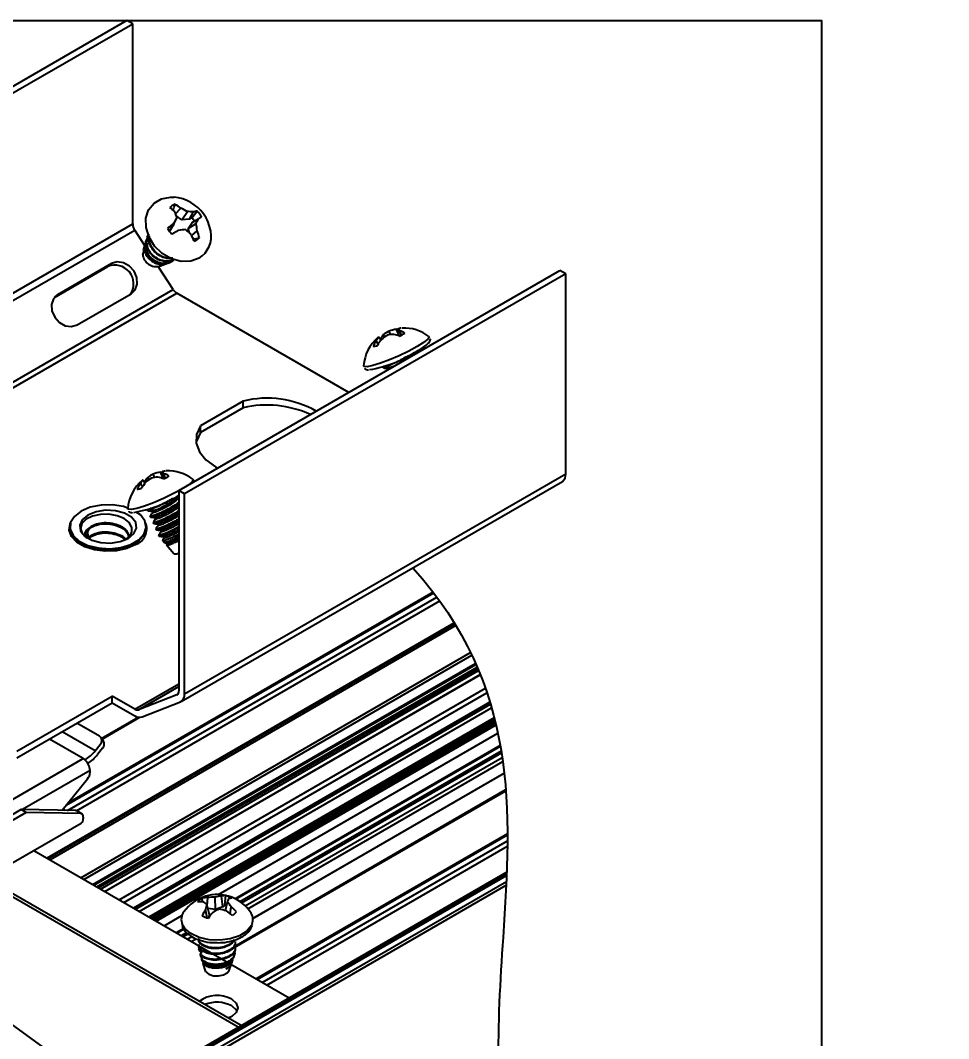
# Model space of a CAD drawing. Extents: x 0 to 10.9, y -11 to 0.
# Drawn here: x 6.747 to 10.88, y -4.531 to 0 of the extents above; entities that cross this region are included whole.
import ezdxf
from ezdxf import colors
from ezdxf.entities.mleader import LeaderData, LeaderLine
from ezdxf.math import Vec2, Vec3

# ---------------------------------------------------------------- set-up
doc = ezdxf.new("R2010")
doc.units = 0
doc.header["$LTSCALE"] = 0.5
doc.header["$MEASUREMENT"] = 0
for name, color, linetype in [('Brackets', 181, 'CONTINUOUS'), ('FAB DWG', 221, 'CONTINUOUS'), ('Hardware', 242, 'CONTINUOUS'), ('Housing', 150, 'CONTINUOUS'), ('Mounting', 4, 'CONTINUOUS')]:
    doc.layers.add(name, color=color, linetype=linetype)
doc.layers.add('Text-Unprinted', color=131, linetype='CONTINUOUS', plot=False)
doc.styles.add('LSAD_Standard', font='arial.ttf')

msp = doc.modelspace()

# ---------------------------------------------------------------- linework, layer by layer
at = {"layer": 'Brackets', "transparency": 16777216}
for p, q in [((6.8067, -3.6939), (7.9436, -4.3502)), ((7.7174, -4.4808), (6.5805, -3.8245)), ((7.7303, -4.4734), (6.5934, -3.8171))]:
    msp.add_line(p, q, dxfattribs=at)
at = {"layer": 'Brackets', "transparency": 16777216, "flags": 128}
for points in [[(7.6886, -4.356), (7.7088, -4.3735), (7.716, -4.3942), (7.7088, -4.4149), (7.6886, -4.4324), (7.6723, -4.4399)], [(7.6886, -4.3854), (7.7088, -4.4029), (7.7124, -4.4089)]]:
    msp.add_lwpolyline(points, dxfattribs=at)
at = {"layer": 'Brackets', "transparency": 16777216}
for centre, radius, start, end in [((7.6233, -4.4738), 0.1346, 60.9913, 126.4263), ((7.622, -4.5155), 0.1462, 62.9006, 111.6652)]:
    msp.add_arc(centre, radius, start, end, dxfattribs=at)
at = {"layer": 'Hardware', "transparency": 16777216}
for p, q in [((7.4382, -0.8602), (7.4618, -0.8355)), ((7.4661, -0.8869), (7.4913, -0.8512)), ((7.5004, -0.8841), (7.5179, -0.8527)), ((7.511, -0.878), (7.535, -0.8486)), ((7.4141, -0.934), (7.429, -0.904)), ((7.431, -0.9072), (7.4448, -0.8781)), ((7.4661, -0.8869), (7.4417, -0.8691)), ((7.5004, -0.8841), (7.4661, -0.8869)), ((7.4949, -0.9268), (7.5118, -0.9)), ((7.4949, -0.9268), (7.5295, -0.904)), ((7.511, -0.878), (7.5004, -0.8841)), ((7.5118, -0.9), (7.5402, -0.8836)), ((7.3113, -0.9641), (7.3205, -0.9495)), ((7.4141, -0.934), (7.41, -0.9363)), ((7.431, -0.9072), (7.4141, -0.934)), ((7.5005, -0.9458), (7.4949, -0.9268)), ((7.5101, -0.9577), (7.5346, -0.9364)), ((7.3025, -0.9935), (7.2944, -1.0218)), ((7.3052, -0.9957), (7.3025, -0.9935)), ((7.3071, -0.9777), (7.3048, -0.9856)), ((7.3052, -0.9957), (7.3091, -0.9887)), ((7.3127, -0.9628), (7.3181, -0.954)), ((7.514, -0.974), (7.5446, -0.9682)), ((7.2922, -1.0428), (7.2998, -1.0214)), ((7.2944, -1.0218), (7.2979, -1.0267)), ((7.2998, -1.0214), (7.3032, -1.0188)), ((7.302, -1.0152), (7.3039, -1.0098)), ((7.3669, -1.0937), (7.387, -1.0865)), ((7.3875, -1.0861), (7.3771, -1.089)), ((7.3771, -1.089), (7.387, -1.0865)), ((7.3876, -1.0863), (7.3981, -1.0826)), ((7.4076, -1.0792), (7.4125, -1.0774)), ((8.3683, -1.4095), (8.3648, -1.3983)), ((8.3956, -1.3984), (8.3892, -1.3831)), ((8.4326, -1.3964), (8.4209, -1.3747)), ((8.4346, -1.4047), (8.4273, -1.3742)), ((8.4429, -1.4012), (8.4376, -1.3815)), ((8.3408, -1.4404), (8.3319, -1.426)), ((8.3522, -1.4235), (8.3427, -1.4099)), ((8.3484, -1.418), (8.3512, -1.4165)), ((8.3538, -1.4209), (8.3512, -1.4165)), ((8.5657, -1.4064), (8.5671, -1.4085)), ((8.2765, -1.5393), (8.2756, -1.5367)), ((8.3654, -1.5385), (8.3632, -1.5414)), ((8.3783, -1.5398), (8.382, -1.5326)), ((8.3628, -1.5427), (8.3643, -1.5462)), ((8.3645, -1.5464), (8.3669, -1.5466)), ((8.3958, -1.5452), (8.3799, -1.5433)), ((8.3838, -1.5482), (8.3862, -1.5536)), ((7.3181, -2.0452), (7.3146, -2.034)), ((7.3454, -2.0341), (7.339, -2.0187)), ((7.3824, -2.0321), (7.3707, -2.0104)), ((7.3844, -2.0404), (7.3772, -2.0099)), ((7.3927, -2.0369), (7.3875, -2.0172)), ((7.2906, -2.0761), (7.2818, -2.0617)), ((7.302, -2.0592), (7.2925, -2.0456)), ((7.2982, -2.0537), (7.3011, -2.0522)), ((7.3036, -2.0566), (7.3011, -2.0522)), ((7.5156, -2.0421), (7.5169, -2.0442)), ((7.2263, -2.175), (7.2255, -2.1724)), ((7.3152, -2.1742), (7.3131, -2.1771)), ((7.3282, -2.1754), (7.3318, -2.1683)), ((7.3126, -2.1784), (7.3142, -2.1819)), ((7.3253, -2.2066), (7.3269, -2.2101)), ((7.3457, -2.1809), (7.3297, -2.179)), ((7.3336, -2.1839), (7.3367, -2.1908)), ((7.3463, -2.2121), (7.3494, -2.2191)), ((7.338, -2.2348), (7.3395, -2.2383)), ((7.3506, -2.263), (7.3522, -2.2666)), ((7.359, -2.2404), (7.3621, -2.2473)), ((7.3717, -2.2686), (7.375, -2.276)), ((7.3843, -2.2967), (7.3875, -2.3038)), ((7.3887, -2.3243), (7.3804, -2.3145)), ((7.3981, -2.3355), (7.4003, -2.3321)), ((7.431, -2.3746), (7.3981, -2.3355)), ((7.0801, -3.2505), (6.9333, -3.1657)), ((7.0996, -3.1857), (6.9992, -3.1277)), ((7.0272, -3.2852), (6.8768, -3.1983)), ((7.1172, -3.2074), (7.1061, -3.1916)), ((7.0801, -3.2505), (7.1026, -3.2225)), ((7.1137, -3.2384), (7.0912, -3.2663)), ((6.7126, -3.4668), (7.0272, -3.2852)), ((7.0272, -3.2852), (7.0356, -3.29)), ((7.0356, -3.2913), (7.0356, -3.29)), ((7.0578, -3.3382), (6.757, -3.5119)), ((7.0578, -3.3459), (7.0578, -3.3382)), ((6.9336, -3.5152), (7.0467, -3.3746)), ((6.7516, -3.5118), (6.4259, -3.6998)), ((6.7739, -3.5246), (6.4482, -3.7126)), ((6.7739, -3.5246), (6.7516, -3.5118)), ((6.9929, -3.5164), (6.7516, -3.5118)), ((7.0152, -3.5292), (6.7739, -3.5246)), ((6.9378, -3.51), (6.9473, -3.5155)), ((7.0207, -3.5307), (6.9984, -3.5178)), ((6.4169, -3.9189), (7.0182, -3.5718)), ((7.0272, -3.5451), (7.0272, -3.552)), ((7.6578, -3.9371), (7.6618, -3.8949)), ((7.5595, -3.9224), (7.5554, -3.9067)), ((7.5888, -3.9805), (7.5776, -3.933)), ((7.5792, -3.9401), (7.5821, -3.9035)), ((7.6167, -3.9567), (7.6145, -3.9016)), ((7.6493, -3.9443), (7.6426, -3.8968)), ((7.6578, -3.9371), (7.6493, -3.9443)), ((7.6604, -3.9614), (7.669, -3.9229)), ((7.5791, -3.9933), (7.572, -3.9569)), ((7.6167, -3.9567), (7.5822, -3.9526)), ((7.5888, -3.9805), (7.5837, -3.9947)), ((7.6493, -3.9443), (7.6167, -3.9567)), ((7.6817, -3.9754), (7.6861, -3.9443)), ((7.7494, -4.0673), (7.7542, -4.0641)), ((7.7542, -4.0641), (7.7583, -4.06)), ((7.5413, -4.1118), (7.5413, -4.1149)), ((7.7053, -4.1022), (7.7053, -4.099)), ((7.5492, -4.157), (7.5478, -4.1571)), ((7.5478, -4.1571), (7.5516, -4.1684)), ((7.595, -4.1508), (7.5968, -4.1507)), ((7.6986, -4.1655), (7.7009, -4.1589)), ((7.7053, -4.1277), (7.7053, -4.1245)), ((7.5576, -4.1866), (7.5545, -4.1774)), ((7.5591, -4.1908), (7.5612, -4.197)), ((7.5611, -4.1971), (7.5634, -4.1934)), ((7.5734, -4.2337), (7.5611, -4.1971)), ((7.6767, -4.2273), (7.687, -4.1981)), ((7.6882, -4.1948), (7.6935, -4.1799))]:
    msp.add_line(p, q, dxfattribs=at)
at = {"layer": 'Hardware', "transparency": 16777216, "flags": 128}
for points in [[(7.5431, -1.0581), (7.5058, -1.0716), (7.4635, -1.0725), (7.4202, -1.0608), (7.3795, -1.0374), (7.3452, -1.0046), (7.3203, -0.9651), (7.3069, -0.9224), (7.3063, -0.8805), (7.3186, -0.843), (7.3426, -0.8132), (7.3762, -0.7938), (7.4164, -0.7865), (7.4326, -0.7871)], [(7.5544, -0.8754), (7.5529, -0.8763), (7.5513, -0.8772), (7.5496, -0.8782), (7.5479, -0.8792), (7.5461, -0.8802), (7.5442, -0.8813), (7.5422, -0.8824), (7.5402, -0.8836)], [(7.4513, -0.935), (7.4477, -0.937), (7.4442, -0.9391), (7.4406, -0.9411), (7.437, -0.9432), (7.4333, -0.9453), (7.4297, -0.9474), (7.4261, -0.9495), (7.4224, -0.9516)], [(8.4209, -1.3747), (8.4244, -1.3744), (8.4274, -1.3742)], [(8.5671, -1.4085), (8.5672, -1.4089), (8.5612, -1.4188), (8.5429, -1.4335), (8.5138, -1.4517)], [(8.5138, -1.4517), (8.4764, -1.4719), (8.4342, -1.4921), (8.3908, -1.5107), (8.3502, -1.5259), (8.3159, -1.5364), (8.2909, -1.5413), (8.2776, -1.5402), (8.2765, -1.5393)], [(8.5497, -1.4592), (8.5416, -1.4543)], [(7.3707, -2.0104), (7.3742, -2.0101), (7.3772, -2.0099)], [(7.5169, -2.0442), (7.517, -2.0446), (7.5111, -2.0545), (7.4927, -2.0692), (7.4886, -2.0718)], [(7.4528, -2.0933), (7.4263, -2.1076), (7.384, -2.1278), (7.3407, -2.1464), (7.3, -2.1616), (7.2657, -2.1721), (7.2407, -2.177), (7.2274, -2.1758), (7.2263, -2.175)], [(7.4528, -2.2541), (7.4282, -2.267), (7.4005, -2.2799), (7.3789, -2.2883), (7.369, -2.2912), (7.3638, -2.2917), (7.3638, -2.2917)], [(7.4528, -2.2584), (7.4297, -2.2705), (7.4021, -2.2834), (7.3804, -2.2918), (7.3707, -2.2947), (7.3655, -2.2952), (7.3655, -2.2952)], [(7.4528, -2.3104), (7.451, -2.3114), (7.4292, -2.322), (7.4122, -2.329), (7.4041, -2.3316), (7.4003, -2.3321), (7.4003, -2.3321)], [(7.7553, -4.0529), (7.723, -4.0731), (7.6819, -4.0868), (7.6356, -4.093), (7.5882, -4.091), (7.5439, -4.0811), (7.5067, -4.064), (7.4798, -4.0414), (7.4679, -4.0219)], [(7.779, -4.0211), (7.7758, -4.0281), (7.7553, -4.0529)], [(7.5734, -4.2337), (7.587, -4.2445), (7.607, -4.2511), (7.63, -4.2522), (7.6517, -4.2479), (7.6684, -4.2387), (7.6767, -4.2273)]]:
    msp.add_lwpolyline(points, dxfattribs=at)
at = {"layer": 'Hardware', "transparency": 16777216}
for centre, radius, start, end in [((7.4164, -0.9669), 0.1806, 35.8132, 84.8516), ((7.4561, -0.8797), 0.0644, 107.7599, 132.2347), ((7.2493, -1.0389), 0.2637, 45.3788, 51.6725), ((7.1201, -0.9869), 0.3424, 18.5359, 23.3538), ((7.3445, -0.9819), 0.1876, 51.2963, 60.6309), ((7.3593, -1.0633), 0.2498, 58.0801, 65.7679), ((7.4947, -1.0353), 0.1841, 82.7618, 91.0363), ((7.5474, -0.9387), 0.0909, 97.8403, 108.9508), ((7.4532, -0.928), 0.114, 27.4628, 44.1636), ((7.7979, -1.3909), 0.6108, 127.1517, 130.2668), ((9.6697, -2.2581), 2.6181, 148.189, 148.854), ((7.4423, -0.9397), 0.0924, 29.7354, 41.891), ((7.3077, -0.7743), 0.2569, 329.6694, 334.8194), ((7.261, -0.9636), 0.275, 5.6689, 12.5033), ((7.4164, -0.9669), 0.1806, 9.1226, 35.8132), ((7.5042, -0.8722), 0.114, 207.4628, 224.1636), ((7.5619, -1.6748), 0.748, 96.0614, 98.5052), ((7.2533, -1.2197), 0.369, 46.4835, 51.5134), ((7.3083, -1.0247), 0.2429, 13.4627, 21.3192), ((7.4828, -0.9611), 0.1142, 301.8941, 11.5261), ((7.1711, -1.1237), 0.3775, 22.0763, 27.0303), ((7.5013, -0.9205), 0.0644, 287.7599, 312.2347), ((7.3517, -1.0357), 0.0599, 186.7262, 284.7087), ((8.4313, -1.462), 0.0921, 136.2287, 150.3777), ((8.4789, -1.5605), 0.1871, 121.6018, 131.7424), ((8.4477, -1.5039), 0.1343, 115.8367, 128.1574), ((8.416, -1.5547), 0.1576, 92.0577, 102.9134), ((8.4489, -1.5446), 0.1722, 99.3612, 110.2664), ((8.3752, -1.5534), 0.1601, 67.794, 77.2996), ((8.4478, -1.4139), 0.0447, 95.8842, 117.2483), ((8.4106, -1.4089), 0.0385, 45.4843, 64.2784), ((8.2677, -1.087), 0.3598, 297.8218, 302.1729), ((8.4035, -1.4835), 0.1076, 58.788, 71.542), ((8.4558, -1.5497), 0.1806, 52.4917, 92.8399), ((8.4558, -1.5497), 0.1806, 130.0783, 175.8822), ((8.4442, -1.5058), 0.1377, 144.5966, 156.6277), ((8.2965, -1.3149), 0.1379, 278.8876, 287.1579), ((8.3905, -1.4535), 0.0647, 137.6684, 154.8808), ((8.4962, -1.5335), 0.1812, 141.56, 151.3716), ((8.3443, -1.4172), 0.00743, 102.235, 129.7739), ((8.2144, -1.017), 0.5441, 279.2699, 303.5183), ((7.3811, -2.0977), 0.0921, 136.2287, 150.3777), ((7.4287, -2.1962), 0.1871, 121.6018, 131.7424), ((7.3976, -2.1396), 0.1343, 115.8367, 128.1574), ((7.3658, -2.1904), 0.1576, 92.0577, 102.9134), ((7.3987, -2.1803), 0.1722, 99.3612, 110.2664), ((7.325, -2.189), 0.1601, 67.794, 77.2996), ((7.3976, -2.0496), 0.0447, 95.8842, 117.2483), ((7.3604, -2.0446), 0.0385, 45.4843, 64.2784), ((7.2176, -1.7227), 0.3598, 297.8218, 302.1729), ((7.3534, -2.1192), 0.1076, 58.788, 71.542), ((7.4056, -2.1853), 0.1806, 52.4917, 92.8399), ((7.4056, -2.1853), 0.1806, 130.0783, 175.8822), ((7.394, -2.1415), 0.1377, 144.5966, 156.6277), ((7.2463, -1.9506), 0.1379, 278.8876, 287.1579), ((7.3404, -2.0892), 0.0647, 137.6684, 154.8808), ((7.4461, -2.1692), 0.1812, 141.56, 151.3716), ((7.2941, -2.0529), 0.00743, 102.235, 129.7739), ((7.1643, -1.6527), 0.5441, 279.2699, 302.0221), ((7.4178, -2.2131), 0.162, 274.6537, 282.4454), ((7.086, -3.2053), 0.0239, 314.0004, 55.258), ((7.0958, -3.2207), 0.0252, 315.3831, 31.7306), ((6.9508, -3.1496), 0.164, 301.1059, 322.0213), ((7.0023, -3.3277), 0.0493, 47.5385, 59.6219), ((6.9901, -3.3417), 0.0679, 2.9323, 47.8909), ((6.9231, -3.134), 0.214, 305.8673, 321.7891), ((7.0095, -3.3436), 0.0483, 320.2279, 357.3607), ((6.9929, -3.5276), 0.0112, 60.3361, 89.8195), ((7.0138, -3.5428), 0.0136, 350.2283, 84.1145), ((7.0066, -3.5546), 0.0208, 304.0564, 7.2558), ((7.6233, -4.0705), 0.1806, 68.6245, 144.912), ((7.6581, -3.9558), 0.061, 86.5339, 104.7203), ((7.6342, -4.0063), 0.1147, 61.1772, 76.0718), ((7.5879, -3.9638), 0.0657, 119.5955, 141.2302), ((7.552, -4.0326), 0.1109, 85.6452, 97.9438), ((7.5826, -4.0212), 0.1177, 90.2796, 103.3617), ((7.5048, -4.0271), 0.1189, 52.2561, 62.1096), ((7.8354, -4.0055), 0.2678, 164.2953, 169.5442), ((7.6093, -4.0866), 0.1851, 88.3891, 98.4672), ((7.6524, -4.0399), 0.1434, 93.9209, 105.3244), ((7.6297, -4.0339), 0.1008, 69.364, 73.8342), ((7.8954, -4.0074), 0.2417, 156.0457, 159.5258), ((7.5366, -4.0468), 0.1813, 34.4469, 43.1172), ((7.693, -3.9541), 0.0485, 94.2041, 112.4509), ((7.6233, -4.0705), 0.1806, 35.088, 68.6245), ((7.5205, -4.001), 0.0566, 142.6333, 201.7152), ((7.7856, -4.0922), 0.2528, 147.6541, 154.6934), ((7.6124, -3.8836), 0.1147, 241.1772, 256.0718), ((7.94, -4.2419), 0.4327, 140.9597, 145.1904), ((7.7457, -4.2), 0.2707, 114.8148, 121.5663), ((7.5832, -4.2113), 0.2615, 71.8964, 79.2436), ((7.4878, -4.2201), 0.3122, 49.3705, 55.5354), ((7.5465, -4.1129), 0.2189, 41.7264, 50.3706), ((7.6587, -3.926), 0.0657, 299.5955, 321.2302), ((7.7248, -4.0012), 0.0577, 339.8793, 36.7519), ((7.6484, -4.1805), 0.0425, 288.7472, 335.5735)]:
    msp.add_arc(centre, radius, start, end, dxfattribs=at)
for centre, major_axis, ratio, start_param, end_param in [((7.2461, -1.1494), (0.1662, 0.2068), 0.234599, 0.920651, 0.938419), ((7.2461, -1.1494), (0.2293, 0.3573), 0.073086, 1.176946, 1.183668), ((7.2461, -1.1494), (0.2094, 0.2606), 0.234599, 0.976203, 0.983023), ((7.2461, -1.1494), (0.1662, 0.2068), 0.234599, 0.847273, 0.865994), ((7.5759, -2.5644), (-0.3182, 0.5922), 0.099548, 1.039414, 1.046136), ((7.5759, -2.5644), (-0.2525, 0.47), 0.099548, 0.983764, 1.001195), ((7.6233, -4.4132), (-0.0503, 0.5068), 0.12773, 0.975629, 0.982449), ((7.6233, -4.4132), (-0.0651, 0.5732), 0.087069, 1.094899, 1.101621)]:
    msp.add_ellipse(centre, major_axis=major_axis, ratio=ratio, start_param=start_param, end_param=end_param, dxfattribs=at)
for points, knots in [([(7.4279, -0.8454), (7.4291, -0.8418), (7.4319, -0.8328), (7.4348, -0.8238), (7.4365, -0.8184)], [0, 0, 0, 0, 0.3972051, 1, 1, 1, 1]), ([(7.3067, -0.9869), (7.3059, -0.9877), (7.3041, -0.9895), (7.3031, -0.9921), (7.3025, -0.9935)], [0, 0, 0, 0, 0.414318, 1, 1, 1, 1]), ([(7.3048, -0.9856), (7.3051, -0.9864), (7.3062, -0.9889), (7.3073, -0.9914), (7.3081, -0.9932)], [0, 0, 0, 0, 0.302927, 1, 1, 1, 1]), ([(7.3132, -0.9685), (7.3121, -0.9695), (7.3094, -0.972), (7.3079, -0.9756), (7.3071, -0.9777)], [0, 0, 0, 0, 0.4009519, 1, 1, 1, 1]), ([(7.3168, -0.9857), (7.3144, -0.9838), (7.3112, -0.9811), (7.3079, -0.9784), (7.3071, -0.9777)], [0, 0, 0, 0, 0.7334355, 1, 1, 1, 1]), ([(7.31, -0.9968), (7.3115, -0.9957), (7.3145, -0.9934), (7.3206, -0.9889), (7.3251, -0.9855), (7.3282, -0.9833)], [0, 0, 0, 0, 0.24984, 0.499683, 1, 1, 1, 1]), ([(7.4311, -1.0644), (7.4239, -1.0674), (7.4083, -1.0739), (7.379, -1.0705), (7.3496, -1.0572), (7.3283, -1.0371), (7.3152, -1.0161), (7.3117, -1.0033), (7.31, -0.9968)], [0, 0, 0, 0, 0.160367, 0.348985, 0.545387, 0.736754, 0.866079, 1, 1, 1, 1]), ([(7.3113, -0.9641), (7.312, -0.9657), (7.3134, -0.9689), (7.3162, -0.9753), (7.3183, -0.9801), (7.3198, -0.9833)], [0, 0, 0, 0, 0.252417, 0.504835, 1, 1, 1, 1]), ([(7.4258, -1.0578), (7.4239, -1.0585), (7.4134, -1.0622), (7.3899, -1.0582), (7.3608, -1.0455), (7.3366, -1.0227), (7.3223, -0.9954), (7.3176, -0.9722), (7.3217, -0.9613), (7.3228, -0.9586)], [0, 0, 0, 0, 0.038824, 0.214634, 0.397702, 0.576075, 0.754449, 0.937516, 1, 1, 1, 1]), ([(7.4183, -1.0576), (7.4096, -1.0575), (7.3908, -1.0572), (7.3623, -1.0434), (7.3382, -1.0211), (7.3241, -0.9938), (7.3191, -0.9728), (7.3221, -0.9639), (7.3223, -0.9632)], [0, 0, 0, 0, 0.174387, 0.379027, 0.578419, 0.777812, 0.982451, 1, 1, 1, 1]), ([(7.2998, -1.0214), (7.3001, -1.023), (7.3018, -1.0314), (7.3084, -1.0467), (7.3232, -1.0647), (7.3428, -1.0784), (7.3648, -1.0857), (7.3842, -1.0871), (7.3942, -1.0831), (7.3978, -1.0817)], [0, 0, 0, 0, 0.042605, 0.212702, 0.382703, 0.554689, 0.727895, 0.901046, 1, 1, 1, 1]), ([(7.4073, -1.0784), (7.4019, -1.0802), (7.3891, -1.0844), (7.3664, -1.0817), (7.3427, -1.0721), (7.3226, -1.0562), (7.3078, -1.0363), (7.3039, -1.0221), (7.302, -1.0152)], [0, 0, 0, 0, 0.134342, 0.312385, 0.487593, 0.661545, 0.835522, 1, 1, 1, 1]), ([(7.3039, -1.0098), (7.3051, -1.0089), (7.309, -1.006), (7.313, -1.0031), (7.3157, -1.001)], [0, 0, 0, 0, 0.304529, 1, 1, 1, 1]), ([(7.3039, -1.0098), (7.3041, -1.0107), (7.3057, -1.0191), (7.312, -1.0351), (7.3277, -1.0556), (7.3489, -1.0713), (7.3733, -1.0806), (7.3978, -1.0819), (7.4181, -1.0769), (7.4272, -1.0688), (7.4307, -1.0657)], [0, 0, 0, 0, 0.017417, 0.163638, 0.309815, 0.45725, 0.60588, 0.754493, 0.904052, 1, 1, 1, 1]), ([(7.4307, -1.0657), (7.4231, -1.0688), (7.4072, -1.0756), (7.3774, -1.0722), (7.348, -1.0589), (7.3268, -1.0389), (7.3137, -1.0181), (7.3103, -1.0054), (7.3085, -0.999)], [0, 0, 0, 0, 0.168212, 0.355803, 0.551136, 0.741462, 0.868473, 1, 1, 1, 1]), ([(8.5161, -1.4701), (8.5213, -1.4671), (8.5365, -1.4581), (8.5566, -1.444), (8.5668, -1.4338), (8.5743, -1.4218), (8.5718, -1.4167), (8.5717, -1.4165)], [0, 0, 0, 0, 0.160659, 0.473279, 0.797685, 0.991688, 1, 1, 1, 1]), ([(8.4759, -1.4912), (8.4693, -1.4954), (8.4547, -1.5047), (8.427, -1.519), (8.3989, -1.5322), (8.3851, -1.5373), (8.3783, -1.5398)], [0, 0, 0, 0, 0.2153243, 0.4721021, 0.7394787, 1, 1, 1, 1]), ([(8.4928, -1.4881), (8.4921, -1.4892), (8.4906, -1.4916), (8.4869, -1.4949), (8.4844, -1.4969)], [0, 0, 0, 0, 0.0733987, 0.1693702, 0.1693702, 0.1693702, 0.1693702]), ([(8.4937, -1.4878), (8.4956, -1.4853), (8.4981, -1.482), (8.5006, -1.4787), (8.5012, -1.4778)], [0, 0, 0, 0, 0.749985, 1, 1, 1, 1]), ([(8.5038, -1.4857), (8.5033, -1.4857), (8.5015, -1.4855), (8.4996, -1.4853), (8.4982, -1.4852)], [0.5810095, 0.5810095, 0.5810095, 0.5810095, 0.6908362, 1, 1, 1, 1]), ([(8.3783, -1.5398), (8.3731, -1.5413), (8.3627, -1.5444), (8.3632, -1.5424), (8.3634, -1.5413)], [0, 0, 0, 0, 0.504409, 1, 1, 1, 1]), ([(8.4133, -1.5379), (8.4132, -1.538), (8.4066, -1.541), (8.4012, -1.5431), (8.3958, -1.5452)], [0.8115106, 0.8115106, 0.8115106, 0.8115106, 0.8164035, 1, 1, 1, 1]), ([(8.28, -1.548), (8.2806, -1.5489), (8.2827, -1.5527), (8.2895, -1.5546), (8.2942, -1.5549), (8.2967, -1.555)], [0, 0, 0, 0, 0.134158, 0.5322, 1, 1, 1, 1]), ([(8.3799, -1.5433), (8.3745, -1.545), (8.3657, -1.5476), (8.3658, -1.5461), (8.3658, -1.5456)], [0, 0, 0, 0, 0.625793, 1, 1, 1, 1]), ([(8.3671, -1.5466), (8.3695, -1.5468), (8.375, -1.5474), (8.3805, -1.5479), (8.3838, -1.5482)], [0, 0, 0, 0, 0.41933, 1, 1, 1, 1]), ([(8.3958, -1.5452), (8.3915, -1.5467), (8.3849, -1.5489), (8.3849, -1.548), (8.385, -1.5476)], [0, 0, 0, 0, 0.644695, 1, 1, 1, 1]), ([(7.4257, -2.1269), (7.4191, -2.1311), (7.4046, -2.1404), (7.3769, -2.1546), (7.3487, -2.1679), (7.3349, -2.173), (7.3282, -2.1754)], [0, 0, 0, 0, 0.215324, 0.472102, 0.739479, 1, 1, 1, 1]), ([(7.448, -2.1239), (7.4486, -2.1245), (7.4506, -2.1265), (7.4443, -2.1339), (7.4305, -2.1453), (7.4101, -2.1583), (7.3872, -2.1707), (7.3652, -2.1815), (7.3479, -2.1885), (7.3379, -2.1916), (7.3379, -2.1907), (7.3379, -2.1903)], [0, 0, 0, 0, 0.053157, 0.175452, 0.301706, 0.427959, 0.550254, 0.67762, 0.801706, 0.925792, 1, 1, 1, 1]), ([(7.4426, -2.1238), (7.442, -2.1249), (7.4396, -2.1286), (7.4269, -2.1384), (7.4071, -2.1512), (7.384, -2.1636), (7.3618, -2.1746), (7.351, -2.1788), (7.3457, -2.1809)], [0, 0, 0, 0, 0.0733987, 0.2602027, 0.4470067, 0.6279537, 0.8164035, 1, 1, 1, 1]), ([(7.4436, -2.1235), (7.4454, -2.121), (7.4479, -2.1177), (7.4504, -2.1143), (7.451, -2.1135)], [0, 0, 0, 0, 0.749985, 1, 1, 1, 1]), ([(7.4528, -2.1213), (7.4526, -2.1213), (7.451, -2.1211), (7.4494, -2.121), (7.448, -2.1209)], [0.6483717, 0.6483717, 0.6483717, 0.6483717, 0.6908362, 1, 1, 1, 1]), ([(7.4528, -2.1452), (7.4499, -2.1474), (7.44, -2.1546), (7.4187, -2.1677), (7.3896, -2.1829), (7.3617, -2.1959), (7.3395, -2.2045), (7.3256, -2.2082), (7.3258, -2.2062), (7.326, -2.2052)], [0.2299316, 0.2299316, 0.2299316, 0.2299316, 0.2879666, 0.4084647, 0.5252011, 0.6467559, 0.7651941, 0.8836324, 1, 1, 1, 1]), ([(7.4528, -2.1499), (7.4503, -2.1518), (7.4408, -2.1586), (7.4203, -2.1712), (7.3912, -2.1864), (7.3632, -2.1995), (7.3413, -2.2079), (7.3284, -2.2114), (7.3283, -2.21), (7.3283, -2.2095)], [0.2517942, 0.2517942, 0.2517942, 0.2517942, 0.3017078, 0.4279559, 0.5502627, 0.6776179, 0.8017078, 0.9257977, 1, 1, 1, 1]), ([(7.4528, -2.1555), (7.45, -2.1586), (7.4394, -2.1667), (7.4198, -2.1795), (7.3967, -2.1919), (7.3747, -2.2026), (7.3574, -2.2097), (7.3475, -2.2128), (7.3475, -2.2119), (7.3475, -2.2115)], [0.059982, 0.059982, 0.059982, 0.059982, 0.202527, 0.3479246, 0.4887635, 0.635442, 0.7783431, 0.9212442, 1, 1, 1, 1]), ([(7.4528, -2.1654), (7.4497, -2.1681), (7.4412, -2.1748), (7.4228, -2.1866), (7.3999, -2.1989), (7.3779, -2.2097), (7.3606, -2.2167), (7.3505, -2.2198), (7.3506, -2.2189), (7.3506, -2.2185)], [0.2111862, 0.2111862, 0.2111862, 0.2111862, 0.3017058, 0.4279593, 0.5502543, 0.6776201, 0.8017058, 0.9257915, 1, 1, 1, 1]), ([(7.2298, -2.1837), (7.2304, -2.1846), (7.2326, -2.1884), (7.2394, -2.1903), (7.244, -2.1906), (7.2466, -2.1907)], [0, 0, 0, 0, 0.134158, 0.5322, 1, 1, 1, 1]), ([(7.3282, -2.1754), (7.3229, -2.177), (7.3126, -2.1801), (7.313, -2.178), (7.3133, -2.177)], [0, 0, 0, 0, 0.504409, 1, 1, 1, 1]), ([(7.3143, -2.1821), (7.3175, -2.1824), (7.3239, -2.183), (7.3304, -2.1836), (7.3336, -2.1839)], [0, 0, 0, 0, 0.500084, 1, 1, 1, 1]), ([(7.3297, -2.179), (7.3243, -2.1806), (7.3156, -2.1833), (7.3156, -2.1818), (7.3156, -2.1812)], [0, 0, 0, 0, 0.625793, 1, 1, 1, 1]), ([(7.337, -2.1901), (7.3352, -2.1927), (7.3314, -2.1978), (7.3276, -2.2028), (7.3257, -2.2053)], [0, 0, 0, 0, 0.499863, 1, 1, 1, 1]), ([(7.327, -2.2103), (7.3302, -2.2106), (7.3366, -2.2112), (7.3431, -2.2118), (7.3463, -2.2121)], [0, 0, 0, 0, 0.500084, 1, 1, 1, 1]), ([(7.3457, -2.1809), (7.3414, -2.1823), (7.3347, -2.1846), (7.3348, -2.1837), (7.3348, -2.1833)], [0, 0, 0, 0, 0.644695, 1, 1, 1, 1]), ([(7.3496, -2.2185), (7.3477, -2.221), (7.3439, -2.2261), (7.3402, -2.2311), (7.3383, -2.2336)], [0, 0, 0, 0, 0.499653, 1, 1, 1, 1]), ([(7.4528, -2.1824), (7.4461, -2.1868), (7.4301, -2.1966), (7.4022, -2.2111), (7.3743, -2.2242), (7.3523, -2.2326), (7.3395, -2.2361), (7.3394, -2.2347), (7.3394, -2.2342)], [0.3446136, 0.3446136, 0.3446136, 0.3446136, 0.4496481, 0.5673169, 0.6898428, 0.8092271, 0.9286115, 1, 1, 1, 1]), ([(7.4528, -2.187), (7.4465, -2.1911), (7.431, -2.2005), (7.4038, -2.2146), (7.3759, -2.2277), (7.3539, -2.2361), (7.3411, -2.2397), (7.341, -2.2382), (7.341, -2.2377)], [0.3274205, 0.3274205, 0.3274205, 0.3274205, 0.4279559, 0.5502627, 0.6776179, 0.8017078, 0.9257977, 1, 1, 1, 1]), ([(7.4528, -2.2186), (7.4497, -2.2205), (7.4377, -2.2274), (7.4149, -2.2393), (7.387, -2.2524), (7.365, -2.2608), (7.3522, -2.2644), (7.3521, -2.2629), (7.3521, -2.2624)], [0.4067689, 0.4067689, 0.4067689, 0.4067689, 0.4496481, 0.5673169, 0.6898428, 0.8092271, 0.9286115, 1, 1, 1, 1]), ([(7.4528, -2.1941), (7.4524, -2.1944), (7.4461, -2.1989), (7.4324, -2.2077), (7.4093, -2.2201), (7.3873, -2.2309), (7.3703, -2.2378), (7.361, -2.2408), (7.3607, -2.2402), (7.3606, -2.2402)], [0.2180549, 0.2180549, 0.2180549, 0.2180549, 0.2282375, 0.3787408, 0.5245252, 0.6763544, 0.8242735, 0.9721926, 1, 1, 1, 1]), ([(7.4528, -2.2034), (7.4474, -2.2071), (7.4346, -2.2152), (7.4125, -2.2271), (7.3906, -2.2379), (7.3733, -2.2449), (7.3632, -2.2481), (7.3632, -2.2471), (7.3632, -2.2468)], [0.3158184, 0.3158184, 0.3158184, 0.3158184, 0.4279593, 0.5502543, 0.6776201, 0.8017058, 0.9257915, 1, 1, 1, 1]), ([(7.3411, -2.2389), (7.3442, -2.2391), (7.3504, -2.2397), (7.3567, -2.2402), (7.3598, -2.2405)], [0, 0, 0, 0, 0.500312, 1, 1, 1, 1]), ([(7.3623, -2.2467), (7.3604, -2.2492), (7.3566, -2.2543), (7.3529, -2.2594), (7.351, -2.2619)], [0, 0, 0, 0, 0.499653, 1, 1, 1, 1]), ([(7.4528, -2.2231), (7.4502, -2.2246), (7.4387, -2.2313), (7.4165, -2.2429), (7.3886, -2.2559), (7.3666, -2.2643), (7.3538, -2.2679), (7.3537, -2.2664), (7.3537, -2.2659)], [0.3910064, 0.3910064, 0.3910064, 0.3910064, 0.4279559, 0.5502627, 0.6776179, 0.8017078, 0.9257977, 1, 1, 1, 1]), ([(7.4528, -2.2308), (7.4501, -2.2325), (7.4404, -2.2384), (7.422, -2.2483), (7.4, -2.2591), (7.3833, -2.2659), (7.3741, -2.2688), (7.3735, -2.2684), (7.3734, -2.2683)], [0.3182037, 0.3182037, 0.3182037, 0.3182037, 0.3784057, 0.5240611, 0.675756, 0.8235442, 0.9615224, 1, 1, 1, 1]), ([(7.4528, -2.2399), (7.451, -2.2409), (7.4423, -2.2461), (7.4252, -2.2554), (7.4033, -2.2661), (7.3863, -2.273), (7.3757, -2.2763), (7.3752, -2.2754), (7.3749, -2.275)], [0.3853331, 0.3853331, 0.3853331, 0.3853331, 0.4152126, 0.5338651, 0.6574373, 0.7778271, 0.8872322, 1, 1, 1, 1]), ([(7.3538, -2.2671), (7.3569, -2.2673), (7.3631, -2.2679), (7.3694, -2.2684), (7.3725, -2.2687)], [0, 0, 0, 0, 0.500312, 1, 1, 1, 1]), ([(7.3638, -2.2917), (7.3647, -2.2902), (7.3665, -2.2874), (7.37, -2.2819), (7.3728, -2.2779), (7.3747, -2.2753)], [0, 0, 0, 0, 0.254298, 0.508598, 1, 1, 1, 1]), ([(7.366, -2.2953), (7.3692, -2.2956), (7.3756, -2.2961), (7.382, -2.2967), (7.3852, -2.2969)], [0, 0, 0, 0, 0.500027, 1, 1, 1, 1]), ([(7.3804, -2.3145), (7.3805, -2.3146), (7.3816, -2.3149), (7.3871, -2.3141), (7.4018, -2.3094), (7.4218, -2.3011), (7.4397, -2.2926), (7.4502, -2.2874), (7.4528, -2.286)], [0, 0, 0, 0, 0.0130813, 0.122903, 0.2326919, 0.3434256, 0.4550566, 0.4924431, 0.4924431, 0.4924431, 0.4924431]), ([(7.3804, -2.3145), (7.3811, -2.3134), (7.3834, -2.3097), (7.3858, -2.3061), (7.3874, -2.3036)], [0, 0, 0, 0, 0.3045295, 1, 1, 1, 1]), ([(7.4528, -2.2666), (7.447, -2.2699), (7.4332, -2.2772), (7.4127, -2.2873), (7.3964, -2.2939), (7.3874, -2.2968), (7.3863, -2.2966), (7.386, -2.2965)], [0.4047372, 0.4047372, 0.4047372, 0.4047372, 0.5210915, 0.672566, 0.8201395, 0.9436266, 1, 1, 1, 1]), ([(7.4528, -2.2755), (7.448, -2.2781), (7.4354, -2.2848), (7.416, -2.2943), (7.3995, -2.301), (7.3894, -2.3042), (7.3881, -2.3038), (7.3874, -2.3036)], [0.4668303, 0.4668303, 0.4668303, 0.4668303, 0.5464162, 0.6728937, 0.7961139, 0.8963615, 1, 1, 1, 1]), ([(7.4528, -2.2968), (7.4507, -2.2979), (7.4411, -2.303), (7.4245, -2.3112), (7.4061, -2.3193), (7.3928, -2.324), (7.39, -2.3242), (7.3887, -2.3243)], [0.5287211, 0.5287211, 0.5287211, 0.5287211, 0.5598994, 0.6720396, 0.7833755, 0.8947274, 1, 1, 1, 1]), ([(7.4528, -2.3018), (7.4511, -2.3026), (7.4418, -2.3075), (7.4255, -2.3155), (7.4094, -2.322), (7.3996, -2.3251), (7.3979, -2.325), (7.397, -2.325)], [0.4612063, 0.4612063, 0.4612063, 0.4612063, 0.4926818, 0.6395984, 0.7827314, 0.8894904, 1, 1, 1, 1]), ([(7.3892, -2.3244), (7.3894, -2.3244), (7.3921, -2.3247), (7.3949, -2.3249), (7.3975, -2.3251)], [0, 0, 0, 0, 0.064469, 1, 1, 1, 1]), ([(7.3981, -2.3355), (7.3983, -2.3356), (7.3995, -2.3359), (7.4052, -2.3347), (7.4189, -2.33), (7.4357, -2.3229), (7.4476, -2.3172), (7.4528, -2.3146)], [0, 0, 0, 0, 0.0273683, 0.1366325, 0.2458353, 0.3563137, 0.4388359, 0.4388359, 0.4388359, 0.4388359]), ([(7.4683, -4.03), (7.4692, -4.0331), (7.4725, -4.0453), (7.4901, -4.0636), (7.5192, -4.0836), (7.5577, -4.0973), (7.5906, -4.1042), (7.6095, -4.1039), (7.6136, -4.1038)], [0, 0, 0, 0, 0.070324, 0.27829, 0.495151, 0.717581, 0.940207, 1, 1, 1, 1]), ([(7.7583, -4.06), (7.7613, -4.0571), (7.7712, -4.048), (7.7758, -4.0368), (7.779, -4.029)], [0, 0, 0, 0, 0.307936, 1, 1, 1, 1]), ([(7.6136, -4.1038), (7.6245, -4.1041), (7.6504, -4.1048), (7.69, -4.0971), (7.7256, -4.0845), (7.7424, -4.0723), (7.7494, -4.0673)], [0, 0, 0, 0, 0.211116, 0.500391, 0.790984, 1, 1, 1, 1]), ([(7.5415, -4.1344), (7.5422, -4.1306), (7.5433, -4.1251), (7.5483, -4.1205), (7.5498, -4.119)], [0, 0, 0, 0, 0.694199, 1, 1, 1, 1]), ([(7.6973, -4.0932), (7.6955, -4.0963), (7.6901, -4.106), (7.6692, -4.118), (7.6392, -4.1267), (7.6063, -4.1283), (7.576, -4.1225), (7.5534, -4.1105), (7.5415, -4.0974), (7.5425, -4.0889), (7.5428, -4.0862)], [0, 0, 0, 0, 0.071374, 0.216052, 0.356213, 0.50216, 0.644364, 0.786569, 0.932515, 1, 1, 1, 1]), ([(7.7001, -4.0921), (7.6976, -4.0968), (7.6916, -4.1079), (7.6693, -4.1213), (7.6391, -4.1299), (7.6063, -4.1315), (7.576, -4.1257), (7.5534, -4.1137), (7.5415, -4.1006), (7.5425, -4.0921), (7.5428, -4.0894)], [0, 0, 0, 0, 0.100805, 0.240898, 0.376617, 0.517938, 0.655635, 0.793333, 0.934654, 1, 1, 1, 1]), ([(7.7038, -4.099), (7.704, -4.1024), (7.7048, -4.1126), (7.6926, -4.1287), (7.6696, -4.1436), (7.6391, -4.1522), (7.6064, -4.1538), (7.576, -4.148), (7.5534, -4.136), (7.5415, -4.1229), (7.5425, -4.1144), (7.5428, -4.1118)], [0, 0, 0, 0, 0.0634187, 0.1896667, 0.3159148, 0.4382216, 0.5655768, 0.6896667, 0.8137566, 0.9411118, 1, 1, 1, 1]), ([(7.7038, -4.1022), (7.704, -4.1056), (7.7048, -4.1157), (7.6926, -4.1319), (7.6696, -4.1468), (7.6391, -4.1554), (7.6064, -4.157), (7.576, -4.1512), (7.5534, -4.1392), (7.5415, -4.1261), (7.5425, -4.1176), (7.5428, -4.115)], [0, 0, 0, 0, 0.0634187, 0.1896667, 0.3159148, 0.4382216, 0.5655768, 0.6896667, 0.8137566, 0.9411118, 1, 1, 1, 1]), ([(7.6169, -4.1042), (7.6133, -4.1047), (7.6085, -4.1053), (7.6043, -4.1043), (7.6032, -4.1041)], [0, 0, 0, 0, 0.741045, 1, 1, 1, 1]), ([(7.5511, -4.1338), (7.5507, -4.1338), (7.5489, -4.1339), (7.5457, -4.1341), (7.5429, -4.1343), (7.5415, -4.1344)], [0, 0, 0, 0, 0.110428, 0.555201, 1, 1, 1, 1]), ([(7.5415, -4.1373), (7.5429, -4.1385), (7.5457, -4.1407), (7.55, -4.1441), (7.5528, -4.1463), (7.5542, -4.1474)], [0, 0, 0, 0, 0.332692, 0.665386, 1, 1, 1, 1]), ([(7.5548, -4.1445), (7.5525, -4.1471), (7.5489, -4.1511), (7.5481, -4.1555), (7.5478, -4.1571)], [0, 0, 0, 0, 0.653204, 1, 1, 1, 1]), ([(7.7038, -4.1245), (7.704, -4.1279), (7.7048, -4.1381), (7.6926, -4.1542), (7.6696, -4.1691), (7.6391, -4.1777), (7.6063, -4.1794), (7.5794, -4.1741), (7.5601, -4.1656), (7.5528, -4.159), (7.5491, -4.1557)], [0, 0, 0, 0, 0.0737113, 0.2204489, 0.3671866, 0.5093433, 0.6573678, 0.801597, 0.8990668, 1, 1, 1, 1]), ([(7.5491, -4.1557), (7.55, -4.1541), (7.5519, -4.1511), (7.5556, -4.1451), (7.5584, -4.1407), (7.5603, -4.1378)], [0, 0, 0, 0, 0.24984, 0.499683, 1, 1, 1, 1]), ([(7.7038, -4.1277), (7.704, -4.1311), (7.7048, -4.1413), (7.6926, -4.1574), (7.6696, -4.1723), (7.6391, -4.1809), (7.6063, -4.1826), (7.5795, -4.1773), (7.5603, -4.1689), (7.553, -4.1624), (7.5493, -4.1591)], [0, 0, 0, 0, 0.073895, 0.220997, 0.3681, 0.51061, 0.659003, 0.803591, 0.900081, 1, 1, 1, 1]), ([(7.5516, -4.1684), (7.5522, -4.1689), (7.5541, -4.1704), (7.556, -4.1719), (7.5573, -4.1729)], [0, 0, 0, 0, 0.3526414, 1, 1, 1, 1]), ([(7.5545, -4.1774), (7.555, -4.1778), (7.5591, -4.1824), (7.5702, -4.1901), (7.5919, -4.1975), (7.6174, -4.2001), (7.6439, -4.1977), (7.6682, -4.1904), (7.6879, -4.1787), (7.7, -4.1637), (7.7045, -4.1507), (7.7018, -4.1435), (7.7011, -4.1416)], [0, 0, 0, 0, 0.013848, 0.130111, 0.246339, 0.363567, 0.481744, 0.599909, 0.718826, 0.838918, 0.959016, 1, 1, 1, 1]), ([(7.5545, -4.1774), (7.5553, -4.1762), (7.5576, -4.1722), (7.56, -4.1684), (7.5617, -4.1657)], [0, 0, 0, 0, 0.304529, 1, 1, 1, 1]), ([(7.6976, -4.1652), (7.6972, -4.1672), (7.6956, -4.1747), (7.684, -4.1863), (7.6646, -4.198), (7.6402, -4.2049), (7.6144, -4.2072), (7.5901, -4.2043), (7.5696, -4.1971), (7.5616, -4.19), (7.5576, -4.1866)], [0, 0, 0, 0, 0.050847, 0.189784, 0.327992, 0.466206, 0.60222, 0.737258, 0.872316, 1, 1, 1, 1]), ([(7.5611, -4.1971), (7.562, -4.198), (7.5661, -4.2025), (7.5773, -4.2095), (7.5973, -4.2157), (7.6205, -4.2175), (7.6442, -4.2148), (7.666, -4.2077), (7.6826, -4.1966), (7.6919, -4.1866), (7.6928, -4.1807), (7.6929, -4.1797)], [0, 0, 0, 0, 0.033138, 0.165436, 0.29766, 0.431428, 0.566145, 0.700819, 0.836713, 0.973847, 1, 1, 1, 1]), ([(7.6789, -4.1883), (7.6784, -4.1892), (7.6747, -4.1953), (7.6595, -4.2037), (7.636, -4.211), (7.6098, -4.2126), (7.5881, -4.2086), (7.5722, -4.2018), (7.5664, -4.1962), (7.5634, -4.1934)], [0, 0, 0, 0, 0.032403, 0.21131, 0.384607, 0.56509, 0.740924, 0.86821, 1, 1, 1, 1]), ([(7.6873, -4.1945), (7.6866, -4.1969), (7.6847, -4.2041), (7.6752, -4.2133), (7.6657, -4.2186), (7.662, -4.2207)], [0, 0, 0, 0, 0.236128, 0.699546, 1, 1, 1, 1])]:
    msp.add_open_spline(points, degree=3, knots=knots, dxfattribs=at)
msp.add_open_spline([(8.4982, -1.4882), (8.4983, -1.4884), (8.4985, -1.4886), (8.4986, -1.4887)], degree=3, dxfattribs=at)
at = {"layer": 'Housing', "transparency": 16777216}
for p, q in [((6.9518, -3.4926), (8.588, -2.548)), ((6.9571, -3.5157), (8.6017, -2.5663)), ((8.5853, -2.5445), (6.9594, -3.4832)), ((6.997, -3.5172), (8.6143, -2.5835)), ((6.8655, -3.7278), (8.6791, -2.6808)), ((6.8699, -3.7303), (8.6814, -2.6846)), ((8.6865, -2.6929), (6.8796, -3.736)), ((7.0164, -3.8149), (8.7517, -2.8131)), ((7.0296, -3.8225), (8.7574, -2.8251)), ((7.0696, -3.8456), (8.7741, -2.8616)), ((7.074, -3.8482), (8.7759, -2.8657)), ((7.0877, -3.8561), (8.7814, -2.8783)), ((7.0944, -3.8599), (8.784, -2.8845)), ((7.104, -3.8655), (8.7878, -2.8935)), ((7.1228, -3.8763), (8.7949, -2.911)), ((7.1237, -3.8768), (8.7952, -2.9119)), ((7.1866, -3.9132), (8.8176, -2.9716)), ((7.2078, -3.9254), (8.8246, -2.992)), ((8.838, -3.0341), (7.2509, -3.9503)), ((7.2553, -3.9528), (8.8393, -3.0384)), ((7.2594, -3.9552), (8.8405, -3.0424)), ((7.277, -3.9653), (8.8456, -3.0598)), ((7.1076, -3.1952), (7.2714, -3.1007)), ((7.1091, -3.1995), (7.2791, -3.1014)), ((7.3195, -3.9899), (8.8571, -3.1023)), ((7.3238, -3.9924), (8.8582, -3.1066)), ((7.3242, -3.9926), (8.8583, -3.107)), ((7.3285, -3.9951), (8.8593, -3.1113)), ((7.3289, -3.9953), (8.8594, -3.1117)), ((7.3332, -3.9978), (8.8605, -3.116)), ((7.3336, -3.998), (8.8606, -3.1165)), ((7.3378, -4.0005), (8.8617, -3.1208)), ((7.3382, -4.0007), (8.8618, -3.1212)), ((7.3425, -4.0032), (8.8628, -3.1255)), ((7.3429, -4.0034), (8.8629, -3.126)), ((7.3472, -4.0059), (8.864, -3.1303)), ((7.3476, -4.0061), (8.8641, -3.1307)), ((7.3518, -4.0085), (8.8651, -3.135)), ((7.6292, -3.89), (8.8732, -3.1718)), ((8.884, -3.2274), (7.7037, -3.9088)), ((7.7059, -3.9099), (8.8844, -3.2296)), ((7.725, -3.9212), (8.8878, -3.2499)), ((7.7325, -3.9267), (8.8893, -3.2589)), ((7.7484, -3.9402), (8.8925, -3.2798)), ((7.7607, -3.9532), (8.8951, -3.2983)), ((7.7823, -3.9957), (8.9015, -3.3496)), ((7.7823, -3.996), (8.9015, -3.3499)), ((7.6917, -4.1307), (8.9087, -3.4281)), ((7.7002, -4.1207), (8.9084, -3.4232)), ((8.9159, -3.6196), (7.7969, -4.2655)), ((7.8013, -4.268), (8.9159, -3.6246)), ((7.824, -4.2811), (8.9159, -3.6508)), ((7.8452, -4.2934), (8.9157, -3.6754)), ((8.9127, -3.7908), (7.127, -4.8216)), ((8.9123, -3.7998), (7.2096, -4.7827)), ((7.2171, -4.7835), (8.9121, -3.805)), ((7.2397, -4.7965), (8.911, -3.8317)), ((7.2468, -4.8088), (8.9102, -3.8485)), ((7.3878, -4.0293), (7.4665, -3.9839)), ((7.4727, -4.0421), (7.4413, -4.0602)), ((7.4434, -4.0614), (7.4737, -4.0439)), ((7.4628, -4.0726), (7.4865, -4.0589)), ((7.4713, -4.0775), (7.4933, -4.0648)), ((7.4909, -4.0889), (7.5111, -4.0773)), ((7.5083, -4.0989), (7.5296, -4.0866))]:
    msp.add_line(p, q, dxfattribs=at)
at = {"layer": 'Housing', "color": 1, "transparency": 16777216}
msp.add_open_spline([(8.495, -2.4357), (8.9694, -2.9639), (8.9074, -3.9114), (8.8454, -4.859), (8.9686, -5.1704)], degree=3, knots=[0.298788, 0.298788, 0.298788, 0.298788, 1, 1.488876, 1.488876, 1.488876, 1.488876], dxfattribs=at)
at = {"layer": 'Mounting', "transparency": 16777216}
for p, q in [((7.2222, 0), (5.5252, -0.9797)), ((7.2477, -0.0147), (7.2222, 0)), ((5.5506, -0.9944), (7.2477, -0.0147)), ((7.2477, -0.9059), (7.2477, -0.0147)), ((6.3888, -1.4017), (7.2477, -0.9059)), ((6.4259, -1.4133), (7.2568, -0.9337)), ((7.3003, -1.001), (7.2568, -0.9337)), ((7.1539, -1.0823), (6.9134, -1.2211)), ((7.1375, -1.0954), (7.1539, -1.0823)), ((6.8994, -1.2328), (7.1375, -1.0954)), ((7.4275, -1.1977), (7.3611, -1.0949)), ((7.4528, -2.0925), (9.1498, -1.1128)), ((9.1753, -1.1275), (7.4782, -2.1072)), ((9.1753, -1.1275), (9.1498, -1.1128)), ((9.1753, -2.0187), (9.1753, -1.1275)), ((5.7305, -2.1774), (7.4275, -1.1977)), ((5.7468, -2.1937), (7.4439, -1.214)), ((6.901, -1.2311), (6.9134, -1.2211)), ((7.0001, -1.3551), (7.2405, -1.2164)), ((8.2092, -1.6558), (7.4439, -1.214)), ((7.7397, -1.6944), (7.5488, -1.8046)), ((7.7397, -1.7238), (7.7397, -1.6944)), ((7.7397, -1.7238), (7.5488, -1.834)), ((7.5488, -1.834), (7.5488, -1.8046)), ((9.1753, -2.0187), (7.4782, -2.9984)), ((7.4633, -3.0313), (9.1604, -2.0516)), ((7.4782, -2.1072), (7.4528, -2.0925)), ((7.4528, -2.0925), (7.4528, -2.9837)), ((7.4782, -2.9984), (7.4782, -2.1072)), ((6.9738, -2.2784), (6.9779, -2.2873)), ((7.052, -2.3008), (7.0615, -2.3102)), ((7.2982, -2.2873), (7.3024, -2.2784)), ((7.2566, -3.0652), (7.4528, -2.952)), ((7.2729, -3.0678), (7.4528, -2.964)), ((6.7323, -3.2524), (7.1565, -3.0075)), ((7.2566, -3.0652), (7.1565, -3.0075)), ((7.1565, -3.0369), (7.1565, -3.0075)), ((7.4437, -3.0009), (7.2729, -3.0678)), ((7.2893, -3.0998), (7.46, -3.0329)), ((7.4437, -3.0009), (7.4468, -2.9991)), ((6.7323, -3.2818), (7.1565, -3.0369)), ((7.1565, -3.0369), (7.2566, -3.0946))]:
    msp.add_line(p, q, dxfattribs=at)
at = {"layer": 'Mounting', "transparency": 16777216, "flags": 128}
for points in [[(7.2405, -1.2164), (7.2589, -1.1988), (7.2678, -1.1736), (7.266, -1.1448), (7.2538, -1.1167), (7.2329, -1.0935), (7.2065, -1.0789), (7.1788, -1.0749), (7.1539, -1.0823)], [(6.9134, -1.2211), (6.8951, -1.2387), (6.8861, -1.2638), (6.8879, -1.2927), (6.9002, -1.3208), (6.9211, -1.3439), (6.9474, -1.3586), (6.9752, -1.3625), (7.0001, -1.3551)], [(7.5488, -1.8046), (7.532, -1.8425), (7.5307, -1.8817), (7.5448, -1.9201), (7.5738, -1.9555), (7.6159, -1.9862), (7.6266, -1.9921)], [(7.5488, -1.834), (7.532, -1.8719), (7.5304, -1.8802)], [(7.2256, -2.1702), (7.2061, -2.1631), (7.1571, -2.1556), (7.1065, -2.1567), (7.0587, -2.1663), (7.0179, -2.1837)], [(7.0179, -2.1837), (6.9878, -2.2072), (6.9711, -2.2349), (6.9692, -2.2641), (6.9823, -2.2923), (7.0092, -2.3171), (7.0476, -2.3362), (7.0941, -2.3479), (7.1444, -2.3512), (7.1942, -2.3457), (7.239, -2.3321), (7.2749, -2.3114), (7.2986, -2.2855), (7.308, -2.2568), (7.3023, -2.2277), (7.282, -2.2009), (7.2625, -2.1878)], [(7.0483, -2.2013), (7.023, -2.2221), (7.0116, -2.2467), (7.0154, -2.2721), (7.0341, -2.2951), (7.0652, -2.3132), (7.1052, -2.3239), (7.1492, -2.3261), (7.1918, -2.3195), (7.2279, -2.3049), (7.2532, -2.2841), (7.2646, -2.2595), (7.2608, -2.2341), (7.2421, -2.211), (7.2109, -2.193), (7.171, -2.1823), (7.127, -2.1801), (7.0844, -2.1867), (7.0483, -2.2013)], [(7.22, -2.3074), (7.232, -2.2978), (7.2431, -2.2777), (7.2432, -2.256), (7.2315, -2.2348), (7.209, -2.2171), (7.1783, -2.2043), (7.1415, -2.1975), (7.1037, -2.1983), (7.0689, -2.206), (7.0399, -2.2202), (7.0216, -2.2393), (7.0157, -2.2606), (7.0232, -2.2827), (7.0299, -2.2909), (7.0299, -2.2909)], [(7.2608, -2.3329), (7.2212, -2.35), (7.175, -2.3599), (7.1257, -2.362), (7.0775, -2.3559), (7.0341, -2.3423), (6.9992, -2.3221), (6.9755, -2.2971), (6.965, -2.2692), (6.9686, -2.2408), (6.9709, -2.2353)], [(6.9779, -2.2873), (6.9862, -2.3009), (7.0125, -2.3251), (7.0499, -2.3437), (7.0952, -2.3551), (7.1443, -2.3583), (7.1928, -2.353), (7.2365, -2.3397), (7.2714, -2.3195), (7.2945, -2.2943), (7.2982, -2.2873)]]:
    msp.add_lwpolyline(points, dxfattribs=at)
at = {"layer": 'Mounting', "transparency": 16777216}
for centre, radius, start, end in [((7.3009, -0.9038), 0.0533, 182.2136, 214.0509), ((7.1687, -1.1723), 0.083, 326.844, 112.0854), ((7.4704, -1.1711), 0.0504, 211.8172, 238.3212), ((7.8461, -2.1219), 0.4406, 60.2716, 103.9706), ((7.8444, -2.1795), 0.4676, 65.4427, 102.9438), ((9.1399, -2.0225), 0.0356, 305.0857, 6.2265), ((7.0792, -2.2812), 0.0335, 140.317, 215.8024), ((7.2349, -2.2622), 0.0753, 290.0942, 20.8999), ((7.0974, -2.2217), 0.0967, 225.7259, 240.4236), ((7.4357, -2.9857), 0.0172, 297.5728, 6.8879), ((7.4441, -3.0025), 0.0343, 297.5728, 6.8879), ((7.2674, -3.0494), 0.0192, 235.5963, 286.5598), ((7.2783, -3.0629), 0.0385, 235.5963, 286.5598)]:
    msp.add_arc(centre, radius, start, end, dxfattribs=at)
for points, knots in [([(7.0582, -2.3091), (7.054, -2.3071), (7.0415, -2.3008), (7.0349, -2.2871), (7.0373, -2.2718), (7.0482, -2.2637), (7.0534, -2.2598)], [0, 0, 0, 0, 0.151988, 0.461307, 0.743151, 1, 1, 1, 1]), ([(7.052, -2.3008), (7.0489, -2.2951), (7.0427, -2.2837), (7.0506, -2.2652), (7.0709, -2.2501), (7.1018, -2.2409), (7.1381, -2.239), (7.1744, -2.2459), (7.205, -2.2603), (7.2264, -2.2805), (7.2292, -2.2963), (7.2305, -2.3042)], [0, 0, 0, 0, 0.107983, 0.217221, 0.330007, 0.442792, 0.55203, 0.665813, 0.776656, 0.887499, 1, 1, 1, 1]), ([(7.0534, -2.2598), (7.0591, -2.2548), (7.071, -2.2446), (7.1019, -2.2358), (7.1381, -2.2339), (7.1744, -2.2408), (7.205, -2.2552), (7.2264, -2.2754), (7.2292, -2.2912), (7.2305, -2.2991)], [0, 0, 0, 0, 0.136249, 0.281651, 0.422481, 0.569168, 0.712066, 0.854964, 1, 1, 1, 1]), ([(7.0524, -2.307), (7.0524, -2.3069), (7.0548, -2.3008), (7.072, -2.291), (7.1015, -2.2817), (7.1383, -2.2798), (7.174, -2.2869), (7.2014, -2.2984), (7.2107, -2.3088), (7.2139, -2.3123)], [0, 0, 0, 0, 0.002164, 0.184539, 0.366914, 0.543553, 0.72754, 0.906773, 1, 1, 1, 1]), ([(7.0529, -2.3017), (7.0531, -2.3013), (7.0555, -2.2953), (7.0726, -2.2858), (7.1015, -2.2766), (7.1383, -2.2747), (7.1741, -2.2817), (7.2027, -2.2941), (7.2127, -2.3055), (7.2167, -2.31)], [0, 0, 0, 0, 0.0111419, 0.1781314, 0.3563396, 0.528943, 0.7087265, 0.8838651, 1, 1, 1, 1])]:
    msp.add_open_spline(points, degree=3, knots=knots, dxfattribs=at)
at = {"layer": 'Text-Unprinted', "ltscale": 0.5, "transparency": 16777216}
msp.add_lwpolyline([(0, 0), (10.3147, 0), (10.3147, -10.9567), (0, -10.9567)], close=True, dxfattribs=at)

# ---------------------------------------------------------------- leaders
at = {"layer": 'FAB DWG', "ltscale": 0.5, "transparency": 16777216}
ml = msp.add_multileader_mtext('Standard', dxfattribs=at)
ml.set_content('\\A1;HW00002 (x1)\\PHW63214 (x2)', color=256, style='LSAD_Standard')
ml.set_leader_properties()
ml.build(insert=Vec2(0, 0))
ml.multileader.update_dxf_attribs({"text_left_attachment_type": 2, "dogleg_length": 0.36, "arrow_head_size": 0.1875})
ctx = ml.context
ctx.base_point, ctx.char_height, ctx.arrow_head_size, ctx.landing_gap_size, ctx.plane_origin = Vec3(8.4383, -5.5188), 0.1875, 0.1875, 0.09, Vec3(6.2021, 17.5567)
ctx.left_attachment = 2
notes = []
notes.append((ctx, [(1, (1, 1, 0), (8.1611, -5.5188), (1, 0), 0.2772, [(0, [(5.8393, -3.839)], 0, [])])]))
ctx.mtext.insert, ctx.mtext.width, ctx.mtext.defined_height, ctx.mtext.flow_direction = Vec3(8.5283, -5.238), 2.351815, 0.6491, 5
for ctx, leaders in notes:
    for number, flags, end, landing, length, lines in leaders:
        leader = LeaderData()
        leader.index, (leader.has_last_leader_line, leader.has_dogleg_vector, leader.attachment_direction) = number, flags
        leader.last_leader_point, leader.dogleg_vector, leader.dogleg_length = Vec3(end), Vec3(landing), length
        for number, points, colour, breaks in lines:
            line = LeaderLine()
            line.index, line.vertices, line.color, line.breaks = number, Vec3.list(points), colors.encode_raw_color(colour), breaks
            leader.lines.append(line)
        ctx.leaders.append(leader)

doc.saveas('drawing.dxf')
